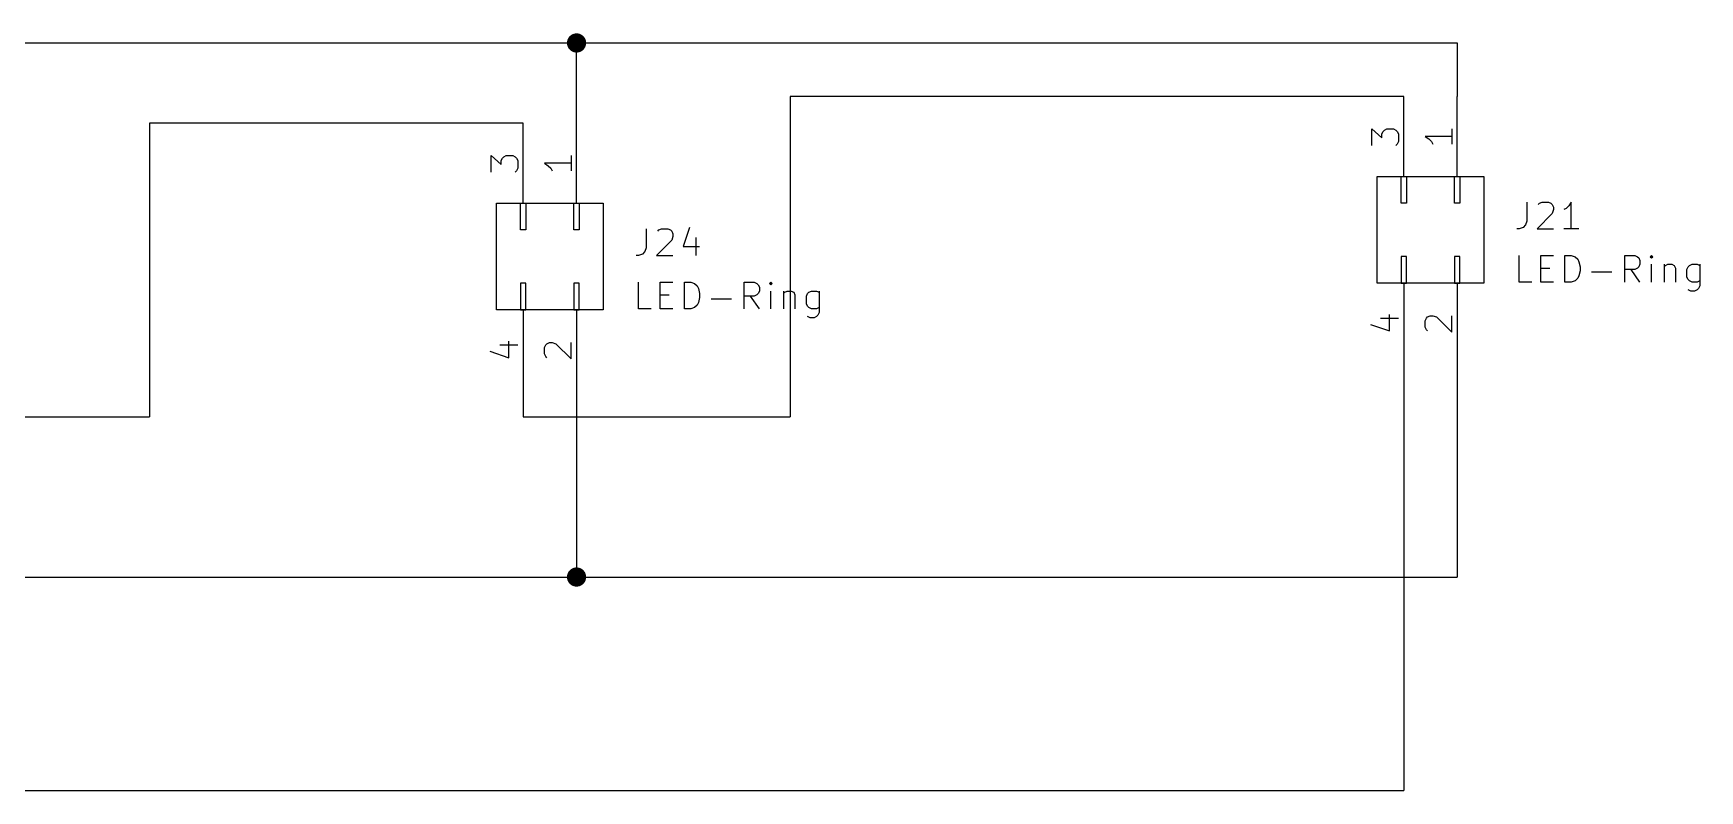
# Model space of a CAD drawing. Extents: x 0.4 to 11.3, y -7.9 to -0.4.
# Drawn here: x 5.532 to 8.654, y -4.7 to -3.282 of the extents above; entities that cross this region are included whole.
import ezdxf

# ---------------------------------------------------------------- set-up
doc = ezdxf.new("R2010")
doc.units = 0
doc.header["$MEASUREMENT"] = 0
for name, color, linetype in [('CYAN2', 4, 'CONTINUOUS'), ('GREEN3', 91, 'CONTINUOUS'), ('LYELLOW', 51, 'CONTINUOUS'), ('RED2', 1, 'CONTINUOUS'), ('RED3', 11, 'CONTINUOUS')]:
    doc.layers.add(name, color=color, linetype=linetype)

msp = doc.modelspace()

# ---------------------------------------------------------------- linework, layer by layer
at = {"layer": 'CYAN2', "linetype": 'CONTINUOUS'}
for p, q in [((8.3306, -3.5978), (8.3306, -3.6335)), ((8.3782, -3.6192), (8.3496, -3.6478)), ((8.352, -3.6026), (8.3544, -3.6002)), ((8.3544, -3.6002), (8.3591, -3.5978)), ((8.3591, -3.5978), (8.371, -3.5978)), ((8.371, -3.5978), (8.3758, -3.6002)), ((8.3758, -3.6002), (8.3782, -3.6026)), ((8.3782, -3.6026), (8.3806, -3.6073)), ((8.3806, -3.6121), (8.3782, -3.6192)), ((8.3806, -3.6073), (8.3806, -3.6121)), ((8.4044, -3.6097), (8.3996, -3.6121)), ((8.4091, -3.6049), (8.4044, -3.6097)), ((8.4139, -3.5978), (8.4091, -3.6049)), ((8.4139, -3.6478), (8.4139, -3.5978)), ((6.6806, -3.6478), (6.6806, -3.6835)), ((6.702, -3.6526), (6.7044, -3.6502)), ((6.7044, -3.6502), (6.7091, -3.6478)), ((6.7091, -3.6478), (6.721, -3.6478)), ((6.721, -3.6478), (6.7258, -3.6502)), ((6.7258, -3.6502), (6.7282, -3.6526)), ((6.7282, -3.6526), (6.7306, -3.6573)), ((6.7615, -3.6454), (6.7496, -3.6811)), ((8.3163, -3.6478), (8.3115, -3.6478)), ((8.3234, -3.6454), (8.3163, -3.6478)), ((8.3282, -3.6407), (8.3234, -3.6454)), ((8.3306, -3.6335), (8.3282, -3.6407)), ((8.3496, -3.6478), (8.3806, -3.6478)), ((8.4282, -3.6478), (8.3996, -3.6478)), ((6.6806, -3.6835), (6.6782, -3.6907)), ((6.7282, -3.6692), (6.6996, -3.6978)), ((6.7306, -3.6621), (6.7282, -3.6692)), ((6.7306, -3.6573), (6.7306, -3.6621)), ((6.7496, -3.6811), (6.7806, -3.6811)), ((6.7734, -3.6645), (6.7734, -3.6978)), ((6.6663, -3.6978), (6.6615, -3.6978)), ((6.6734, -3.6954), (6.6663, -3.6978)), ((6.6782, -3.6907), (6.6734, -3.6954)), ((6.6996, -3.6978), (6.7306, -3.6978)), ((8.3163, -3.7478), (8.3163, -3.6978)), ((8.3568, -3.7478), (8.3568, -3.6978)), ((8.3568, -3.6978), (8.3806, -3.6978)), ((8.402, -3.7478), (8.402, -3.6978)), ((8.402, -3.6978), (8.4139, -3.6978)), ((8.4139, -3.6978), (8.421, -3.7002)), ((8.421, -3.7002), (8.4258, -3.7049)), ((8.4258, -3.7049), (8.4282, -3.7097)), ((8.4282, -3.7097), (8.4306, -3.7192)), ((8.5139, -3.7478), (8.5139, -3.6978)), ((8.5139, -3.6978), (8.5329, -3.6978)), ((8.5329, -3.6978), (8.5377, -3.7002)), ((8.5377, -3.7002), (8.5401, -3.7026)), ((8.5401, -3.7026), (8.5425, -3.7073)), ((8.5425, -3.7145), (8.5401, -3.7192)), ((8.5425, -3.7073), (8.5425, -3.7145)), ((8.5639, -3.6978), (8.5615, -3.7002)), ((8.5615, -3.7002), (8.5639, -3.7026)), ((8.5663, -3.7002), (8.5639, -3.6978)), ((8.5639, -3.6978), (8.5639, -3.7026)), ((8.5639, -3.7026), (8.5663, -3.7002)), ((8.5639, -3.7478), (8.5639, -3.7145)), ((8.5877, -3.7145), (8.5877, -3.7478)), ((8.5901, -3.7169), (8.5949, -3.7145)), ((8.5949, -3.7145), (8.602, -3.7145)), ((8.602, -3.7145), (8.6068, -3.7169)), ((8.6353, -3.7169), (8.6401, -3.7145)), ((8.6401, -3.7145), (8.6496, -3.7145)), ((8.6496, -3.7145), (8.6544, -3.7169)), ((8.6544, -3.7145), (8.6544, -3.7549)), ((8.3568, -3.7216), (8.3734, -3.7216)), ((8.421, -3.7454), (8.4139, -3.7478)), ((8.4258, -3.7407), (8.421, -3.7454)), ((8.4282, -3.7359), (8.4258, -3.7407)), ((8.4306, -3.7264), (8.4282, -3.7359)), ((8.4306, -3.7192), (8.4306, -3.7264)), ((8.452, -3.7288), (8.4901, -3.7288)), ((8.5329, -3.724), (8.5139, -3.724)), ((8.5425, -3.7478), (8.5258, -3.724)), ((8.5377, -3.7216), (8.5329, -3.724)), ((8.5401, -3.7192), (8.5377, -3.7216)), ((8.5877, -3.7192), (8.5901, -3.7169)), ((8.6068, -3.7169), (8.6091, -3.7216)), ((8.6091, -3.7216), (8.6091, -3.7478)), ((8.6306, -3.724), (8.6329, -3.7192)), ((8.6306, -3.7383), (8.6306, -3.724)), ((8.6329, -3.743), (8.6306, -3.7383)), ((8.6329, -3.7192), (8.6353, -3.7169)), ((8.6353, -3.7454), (8.6329, -3.743)), ((8.6401, -3.7478), (8.6353, -3.7454)), ((8.6544, -3.7454), (8.6496, -3.7478)), ((6.6663, -3.7978), (6.6663, -3.7478)), ((6.7068, -3.7978), (6.7068, -3.7478)), ((6.7068, -3.7478), (6.7306, -3.7478)), ((6.7068, -3.7716), (6.7234, -3.7716)), ((6.752, -3.7978), (6.752, -3.7478)), ((6.752, -3.7478), (6.7639, -3.7478)), ((6.7639, -3.7478), (6.771, -3.7502)), ((6.771, -3.7502), (6.7758, -3.7549)), ((6.7758, -3.7549), (6.7782, -3.7597)), ((6.7782, -3.7597), (6.7806, -3.7692)), ((6.7806, -3.7764), (6.7782, -3.7859)), ((6.7806, -3.7692), (6.7806, -3.7764)), ((6.8639, -3.7978), (6.8639, -3.7478)), ((6.8639, -3.7478), (6.8829, -3.7478)), ((6.8829, -3.774), (6.8639, -3.774)), ((6.8925, -3.7978), (6.8758, -3.774)), ((6.8829, -3.7478), (6.8877, -3.7502)), ((6.8877, -3.7716), (6.8829, -3.774)), ((6.8877, -3.7502), (6.8901, -3.7526)), ((6.8901, -3.7692), (6.8877, -3.7716)), ((6.8901, -3.7526), (6.8925, -3.7573)), ((6.8925, -3.7645), (6.8901, -3.7692)), ((6.8925, -3.7573), (6.8925, -3.7645)), ((6.9139, -3.7478), (6.9115, -3.7502)), ((6.9115, -3.7502), (6.9139, -3.7526)), ((6.9163, -3.7502), (6.9139, -3.7478)), ((6.9139, -3.7478), (6.9139, -3.7526)), ((6.9139, -3.7526), (6.9163, -3.7502)), ((6.9139, -3.7978), (6.9139, -3.7645)), ((6.9377, -3.7645), (6.9377, -3.7978)), ((6.9377, -3.7692), (6.9401, -3.7669)), ((6.9401, -3.7669), (6.9449, -3.7645)), ((6.9449, -3.7645), (6.952, -3.7645)), ((6.952, -3.7645), (6.9568, -3.7669)), ((6.9568, -3.7669), (6.9591, -3.7716)), ((6.9591, -3.7716), (6.9591, -3.7978)), ((6.9806, -3.774), (6.9829, -3.7692)), ((6.9806, -3.7883), (6.9806, -3.774)), ((6.9829, -3.7692), (6.9853, -3.7669)), ((6.9853, -3.7669), (6.9901, -3.7645)), ((6.9901, -3.7645), (6.9996, -3.7645)), ((6.9996, -3.7645), (7.0044, -3.7669)), ((7.0044, -3.7645), (7.0044, -3.8049)), ((8.3401, -3.7478), (8.3163, -3.7478)), ((8.3806, -3.7478), (8.3568, -3.7478)), ((8.4139, -3.7478), (8.402, -3.7478)), ((8.6377, -3.7645), (8.6329, -3.7621)), ((8.6449, -3.7645), (8.6377, -3.7645)), ((8.6496, -3.7478), (8.6401, -3.7478)), ((8.6496, -3.7621), (8.6449, -3.7645)), ((8.652, -3.7597), (8.6496, -3.7621)), ((8.6544, -3.7549), (8.652, -3.7597)), ((6.6901, -3.7978), (6.6663, -3.7978)), ((6.7306, -3.7978), (6.7068, -3.7978)), ((6.7639, -3.7978), (6.752, -3.7978)), ((6.771, -3.7954), (6.7639, -3.7978)), ((6.7758, -3.7907), (6.771, -3.7954)), ((6.7782, -3.7859), (6.7758, -3.7907)), ((6.802, -3.7788), (6.8401, -3.7788)), ((6.9829, -3.793), (6.9806, -3.7883)), ((6.9853, -3.7954), (6.9829, -3.793)), ((6.9901, -3.7978), (6.9853, -3.7954)), ((6.9996, -3.7978), (6.9901, -3.7978)), ((7.0044, -3.7954), (6.9996, -3.7978)), ((7.0044, -3.8049), (7.002, -3.8097)), ((6.9877, -3.8145), (6.9829, -3.8121)), ((6.9949, -3.8145), (6.9877, -3.8145)), ((6.9996, -3.8121), (6.9949, -3.8145)), ((7.002, -3.8097), (6.9996, -3.8121))]:
    msp.add_line(p, q, dxfattribs=at)
at = {"layer": 'GREEN3', "linetype": 'CONTINUOUS'}
for p, q in [((4.85, -3.3), (6.55, -3.3)), ((6.55, -3.3), (8.2, -3.3)), ((6.55, -3.45), (6.55, -3.3)), ((8.2, -3.3), (8.2, -3.4)), ((6.95, -3.4), (6.95, -4)), ((8.1, -3.4), (6.95, -3.4)), ((6.45, -3.45), (5.75, -3.45)), ((5.75, -3.45), (5.75, -4)), ((8.1, -3.9), (8.1, -4.7)), ((8.2, -3.9), (8.2, -4.3)), ((6.45, -3.95), (6.45, -4)), ((6.55, -3.95), (6.55, -4.3)), ((4.75, -4), (5.75, -4)), ((6.45, -4), (6.95, -4)), ((4.85, -4.3), (6.55, -4.3)), ((6.55, -4.3), (8.2, -4.3)), ((2.5, -4.7), (8.1, -4.7))]:
    msp.add_line(p, q, dxfattribs=at)
at = {"layer": 'GREEN3', "const_width": 0.018}
for points in [[(6.541, -3.3, 1), (6.559, -3.3, 1)], [(6.541, -4.3, 1), (6.559, -4.3, 1)]]:
    msp.add_lwpolyline(points, format="xyb", close=True, dxfattribs=at)
at = {"layer": 'LYELLOW', "linetype": 'CONTINUOUS'}
for p, q in [((8.05, -3.75), (8.05, -3.55)), ((8.05, -3.55), (8.25, -3.55)), ((8.25, -3.55), (8.25, -3.75)), ((6.4, -3.8), (6.4, -3.6)), ((6.4, -3.6), (6.6, -3.6)), ((6.6, -3.6), (6.6, -3.8)), ((8.25, -3.75), (8.05, -3.75)), ((6.6, -3.8), (6.4, -3.8))]:
    msp.add_line(p, q, dxfattribs=at)
at = {"layer": 'RED2', "linetype": 'CONTINUOUS'}
for p, q in [((8.1, -3.55), (8.1, -3.4)), ((8.2, -3.55), (8.2, -3.4)), ((6.45, -3.6), (6.45, -3.45)), ((6.55, -3.6), (6.55, -3.45)), ((8.05, -3.75), (8.05, -3.55)), ((8.05, -3.55), (8.25, -3.55)), ((8.095, -3.6), (8.095, -3.55)), ((8.095, -3.55), (8.105, -3.55)), ((8.105, -3.55), (8.105, -3.6)), ((8.195, -3.6), (8.195, -3.55)), ((8.195, -3.55), (8.205, -3.55)), ((8.205, -3.55), (8.205, -3.6)), ((8.25, -3.55), (8.25, -3.75)), ((6.4, -3.8), (6.4, -3.6)), ((6.4, -3.6), (6.6, -3.6)), ((6.445, -3.65), (6.445, -3.6)), ((6.445, -3.6), (6.455, -3.6)), ((6.455, -3.6), (6.455, -3.65)), ((6.545, -3.65), (6.545, -3.6)), ((6.545, -3.6), (6.555, -3.6)), ((6.555, -3.6), (6.555, -3.65)), ((6.6, -3.6), (6.6, -3.8)), ((8.105, -3.6), (8.095, -3.6)), ((8.205, -3.6), (8.195, -3.6)), ((6.455, -3.65), (6.445, -3.65)), ((6.555, -3.65), (6.545, -3.65)), ((8.105, -3.7), (8.095, -3.7)), ((8.095, -3.7), (8.095, -3.75)), ((8.105, -3.75), (8.105, -3.7)), ((8.205, -3.7), (8.195, -3.7)), ((8.195, -3.7), (8.195, -3.75)), ((8.205, -3.75), (8.205, -3.7)), ((6.455, -3.75), (6.445, -3.75)), ((6.445, -3.75), (6.445, -3.8)), ((6.455, -3.8), (6.455, -3.75)), ((6.555, -3.75), (6.545, -3.75)), ((6.545, -3.75), (6.545, -3.8)), ((6.555, -3.8), (6.555, -3.75)), ((8.25, -3.75), (8.05, -3.75)), ((8.095, -3.75), (8.105, -3.75)), ((8.1, -3.75), (8.1, -3.9)), ((8.195, -3.75), (8.205, -3.75)), ((8.2, -3.75), (8.2, -3.9)), ((6.6, -3.8), (6.4, -3.8)), ((6.445, -3.8), (6.455, -3.8)), ((6.45, -3.8), (6.45, -3.95)), ((6.545, -3.8), (6.555, -3.8)), ((6.55, -3.8), (6.55, -3.95))]:
    msp.add_line(p, q, dxfattribs=at)
at = {"layer": 'RED3', "linetype": 'CONTINUOUS'}
for p, q in [((8.0399, -3.4917), (8.0399, -3.4607)), ((8.0399, -3.4607), (8.0589, -3.4774)), ((8.0589, -3.4702), (8.0613, -3.4655)), ((8.0613, -3.4655), (8.0637, -3.4631)), ((8.0637, -3.4631), (8.0684, -3.4607)), ((8.0684, -3.4607), (8.0804, -3.4607)), ((8.0804, -3.4607), (8.0851, -3.4631)), ((8.0851, -3.4631), (8.0875, -3.4655)), ((8.0875, -3.4655), (8.0899, -3.4702)), ((8.1899, -3.4607), (8.1899, -3.4893)), ((8.0589, -3.4774), (8.0589, -3.4702)), ((8.0875, -3.4893), (8.0851, -3.4917)), ((8.0899, -3.4845), (8.0875, -3.4893)), ((8.0899, -3.4702), (8.0899, -3.4845)), ((8.1899, -3.475), (8.1399, -3.475)), ((8.1399, -3.475), (8.147, -3.4798)), ((8.147, -3.4798), (8.1518, -3.4845)), ((8.1518, -3.4845), (8.1542, -3.4893)), ((6.3899, -3.5417), (6.3899, -3.5107)), ((6.3899, -3.5107), (6.4089, -3.5274)), ((6.4089, -3.5202), (6.4113, -3.5155)), ((6.4089, -3.5274), (6.4089, -3.5202)), ((6.4113, -3.5155), (6.4137, -3.5131)), ((6.4137, -3.5131), (6.4184, -3.5107)), ((6.4184, -3.5107), (6.4304, -3.5107)), ((6.4304, -3.5107), (6.4351, -3.5131)), ((6.4351, -3.5131), (6.4375, -3.5155)), ((6.4375, -3.5155), (6.4399, -3.5202)), ((6.4399, -3.5202), (6.4399, -3.5345)), ((6.5399, -3.525), (6.4899, -3.525)), ((6.4899, -3.525), (6.497, -3.5298)), ((6.5399, -3.5107), (6.5399, -3.5393)), ((6.4375, -3.5393), (6.4351, -3.5417)), ((6.4399, -3.5345), (6.4375, -3.5393)), ((6.497, -3.5298), (6.5018, -3.5345)), ((6.5018, -3.5345), (6.5042, -3.5393)), ((8.0732, -3.8393), (8.0732, -3.8083)), ((8.0375, -3.8274), (8.0732, -3.8393)), ((8.0565, -3.8155), (8.0899, -3.8155)), ((8.1399, -3.8202), (8.1423, -3.8155)), ((8.1399, -3.8321), (8.1399, -3.8202)), ((8.1423, -3.8369), (8.1399, -3.8321)), ((8.1423, -3.8155), (8.1446, -3.8131)), ((8.1446, -3.8393), (8.1423, -3.8369)), ((8.1446, -3.8131), (8.1494, -3.8107)), ((8.1494, -3.8107), (8.1542, -3.8107)), ((8.1542, -3.8107), (8.1613, -3.8131)), ((8.1613, -3.8131), (8.1899, -3.8417)), ((8.1899, -3.8417), (8.1899, -3.8107)), ((6.4065, -3.8655), (6.4399, -3.8655)), ((6.4232, -3.8893), (6.4232, -3.8583)), ((6.4899, -3.8702), (6.4923, -3.8655)), ((6.4899, -3.8821), (6.4899, -3.8702)), ((6.4923, -3.8655), (6.4946, -3.8631)), ((6.4946, -3.8631), (6.4994, -3.8607)), ((6.4994, -3.8607), (6.5042, -3.8607)), ((6.5042, -3.8607), (6.5113, -3.8631)), ((6.5113, -3.8631), (6.5399, -3.8917)), ((6.5399, -3.8917), (6.5399, -3.8607)), ((6.3875, -3.8774), (6.4232, -3.8893)), ((6.4923, -3.8869), (6.4899, -3.8821)), ((6.4946, -3.8893), (6.4923, -3.8869))]:
    msp.add_line(p, q, dxfattribs=at)

doc.saveas('drawing.dxf')
